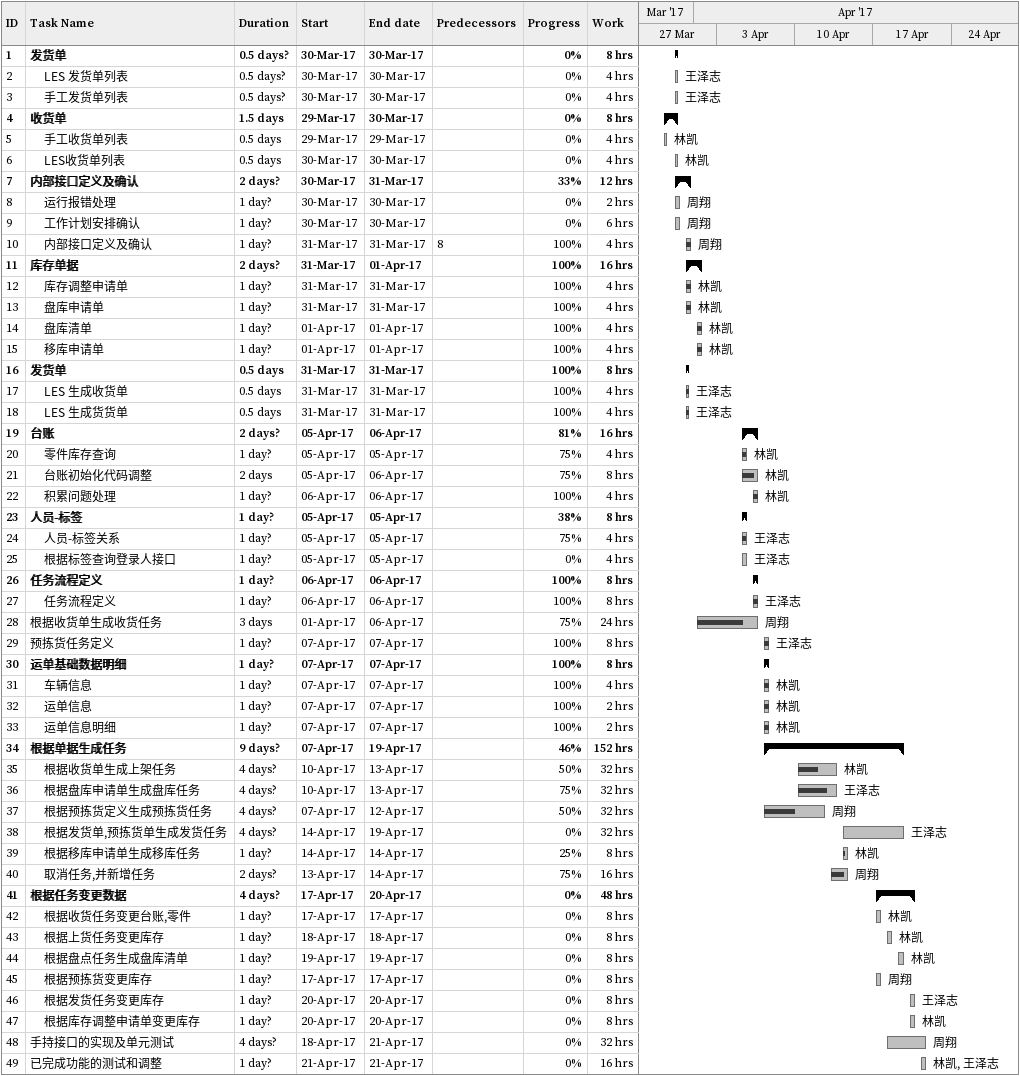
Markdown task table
| ID | Level | Task | Duration | Start | Finish | Predecessors | Resources | % complete | Work (h) |
|---|---|---|---|---|---|---|---|---|---|
| 1 | 1 | **发货单** | 0.5d? | 2017-03-30 | 2017-03-30 |  |  | 0 | 8 |
| 2 | 2 | LES 发货单列表 | 0.5d? | 2017-03-30 | 2017-03-30 |  | 王泽志 | 0 | 4 |
| 3 | 2 | 手工发货单列表 | 0.5d? | 2017-03-30 | 2017-03-30 |  | 王泽志 | 0 | 4 |
| 4 | 1 | **收货单** | 1.5d | 2017-03-29 | 2017-03-30 |  |  | 0 | 8 |
| 5 | 2 | 手工收货单列表 | 0.5d | 2017-03-29 | 2017-03-29 |  | 林凯 | 0 | 4 |
| 6 | 2 | LES收货单列表 | 0.5d | 2017-03-30 | 2017-03-30 |  | 林凯 | 0 | 4 |
| 7 | 1 | **内部接口定义及确认** | 2d? | 2017-03-30 | 2017-03-31 |  |  | 33 | 12 |
| 8 | 2 | 运行报错处理 | 1d? | 2017-03-30 | 2017-03-30 |  | 周翔 | 0 | 2 |
| 9 | 2 | 工作计划安排确认 | 1d? | 2017-03-30 | 2017-03-30 |  | 周翔 | 0 | 6 |
| 10 | 2 | 内部接口定义及确认 | 1d? | 2017-03-31 | 2017-03-31 | 8 | 周翔 | 100 | 4 |
| 11 | 1 | **库存单据** | 2d? | 2017-03-31 | 2017-04-01 |  |  | 100 | 16 |
| 12 | 2 | 库存调整申请单 | 1d? | 2017-03-31 | 2017-03-31 |  | 林凯 | 100 | 4 |
| 13 | 2 | 盘库申请单 | 1d? | 2017-03-31 | 2017-03-31 |  | 林凯 | 100 | 4 |
| 14 | 2 | 盘库清单 | 1d? | 2017-04-01 | 2017-04-01 |  | 林凯 | 100 | 4 |
| 15 | 2 | 移库申请单 | 1d? | 2017-04-01 | 2017-04-01 |  | 林凯 | 100 | 4 |
| 16 | 1 | **发货单** | 0.5d | 2017-03-31 | 2017-03-31 |  |  | 100 | 8 |
| 17 | 2 | LES 生成收货单 | 0.5d | 2017-03-31 | 2017-03-31 |  | 王泽志 | 100 | 4 |
| 18 | 2 | LES 生成货货单 | 0.5d | 2017-03-31 | 2017-03-31 |  | 王泽志 | 100 | 4 |
| 19 | 1 | **台账** | 2d? | 2017-04-05 | 2017-04-06 |  |  | 81 | 16 |
| 20 | 2 | 零件库存查询 | 1d? | 2017-04-05 | 2017-04-05 |  | 林凯 | 75 | 4 |
| 21 | 2 | 台账初始化代码调整 | 2d | 2017-04-05 | 2017-04-06 |  | 林凯 | 75 | 8 |
| 22 | 2 | 积累问题处理 | 1d? | 2017-04-06 | 2017-04-06 |  | 林凯 | 100 | 4 |
| 23 | 1 | **人员-标签** | 1d? | 2017-04-05 | 2017-04-05 |  |  | 38 | 8 |
| 24 | 2 | 人员-标签关系 | 1d? | 2017-04-05 | 2017-04-05 |  | 王泽志 | 75 | 4 |
| 25 | 2 | 根据标签查询登录人接口 | 1d? | 2017-04-05 | 2017-04-05 |  | 王泽志 | 0 | 4 |
| 26 | 1 | **任务流程定义** | 1d? | 2017-04-06 | 2017-04-06 |  |  | 100 | 8 |
| 27 | 2 | 任务流程定义 | 1d? | 2017-04-06 | 2017-04-06 |  | 王泽志 | 100 | 8 |
| 28 | 1 | 根据收货单生成收货任务 | 3d | 2017-04-01 | 2017-04-06 |  | 周翔 | 75 | 24 |
| 29 | 1 | 预拣货任务定义 | 1d? | 2017-04-07 | 2017-04-07 |  | 王泽志 | 100 | 8 |
| 30 | 1 | **运单基础数据明细** | 1d? | 2017-04-07 | 2017-04-07 |  |  | 100 | 8 |
| 31 | 2 | 车辆信息 | 1d? | 2017-04-07 | 2017-04-07 |  | 林凯 | 100 | 4 |
| 32 | 2 | 运单信息 | 1d? | 2017-04-07 | 2017-04-07 |  | 林凯 | 100 | 2 |
| 33 | 2 | 运单信息明细 | 1d? | 2017-04-07 | 2017-04-07 |  | 林凯 | 100 | 2 |
| 34 | 1 | **根据单据生成任务** | 9d? | 2017-04-07 | 2017-04-19 |  |  | 46 | 152 |
| 35 | 2 | 根据收货单生成上架任务 | 4d? | 2017-04-10 | 2017-04-13 |  | 林凯 | 50 | 32 |
| 36 | 2 | 根据盘库申请单生成盘库任务 | 4d? | 2017-04-10 | 2017-04-13 |  | 王泽志 | 75 | 32 |
| 37 | 2 | 根据预拣货定义生成预拣货任务 | 4d? | 2017-04-07 | 2017-04-12 |  | 周翔 | 50 | 32 |
| 38 | 2 | 根据发货单,预拣货单生成发货任务 | 4d? | 2017-04-14 | 2017-04-19 |  | 王泽志 | 0 | 32 |
| 39 | 2 | 根据移库申请单生成移库任务 | 1d? | 2017-04-14 | 2017-04-14 |  | 林凯 | 25 | 8 |
| 40 | 2 | 取消任务,并新增任务 | 2d? | 2017-04-13 | 2017-04-14 |  | 周翔 | 75 | 16 |
| 41 | 1 | **根据任务变更数据** | 4d? | 2017-04-17 | 2017-04-20 |  |  | 0 | 48 |
| 42 | 2 | 根据收货任务变更台账,零件 | 1d? | 2017-04-17 | 2017-04-17 |  | 林凯 | 0 | 8 |
| 43 | 2 | 根据上货任务变更库存 | 1d? | 2017-04-18 | 2017-04-18 |  | 林凯 | 0 | 8 |
| 44 | 2 | 根据盘点任务生成盘库清单 | 1d? | 2017-04-19 | 2017-04-19 |  | 林凯 | 0 | 8 |
| 45 | 2 | 根据预拣货变更库存 | 1d? | 2017-04-17 | 2017-04-17 |  | 周翔 | 0 | 8 |
| 46 | 2 | 根据发货任务变更库存 | 1d? | 2017-04-20 | 2017-04-20 |  | 王泽志 | 0 | 8 |
| 47 | 2 | 根据库存调整申请单变更库存 | 1d? | 2017-04-20 | 2017-04-20 |  | 林凯 | 0 | 8 |
| 48 | 1 | 手持接口的实现及单元测试 | 4d? | 2017-04-18 | 2017-04-21 |  | 周翔 | 0 | 32 |
| 49 | 1 | 已完成功能的测试和调整 | 1d? | 2017-04-21 | 2017-04-21 |  | 林凯, 王泽志 | 0 | 16 |
